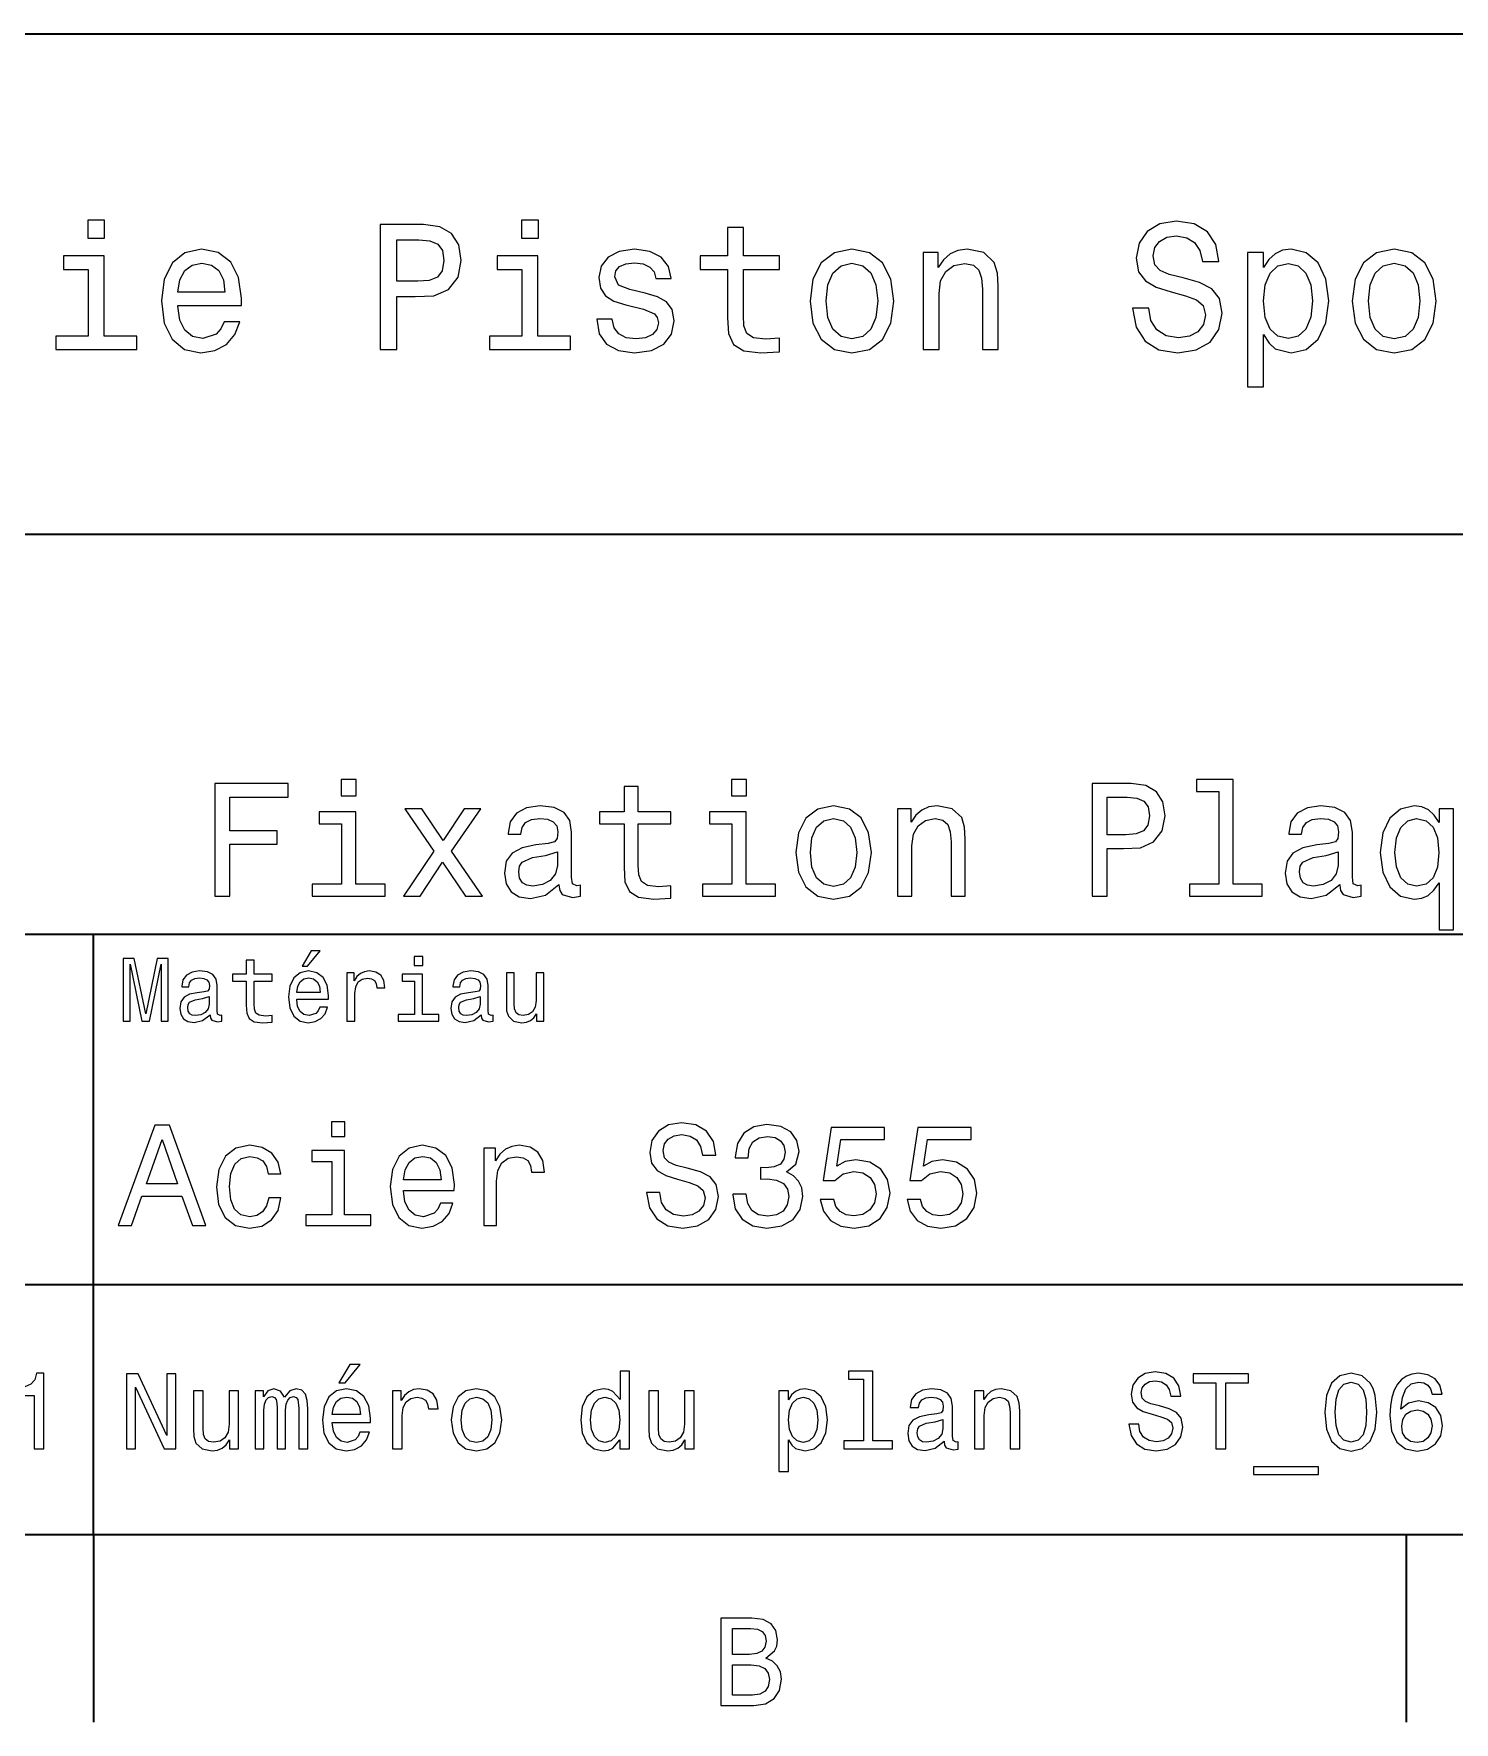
# Model space of a CAD drawing. Extents: x 0 to 420, y 0 to 297.
# Drawn here: x 312.6 to 369.4, y 2.5 to 70 of the extents above; entities that cross this region are included whole.
import ezdxf

# ---------------------------------------------------------------- set-up
doc = ezdxf.new("R2010")
doc.units = 0

msp = doc.modelspace()

# ---------------------------------------------------------------- linework, layer by layer
at = {"color": 7, "lineweight": 35}
for p, q in [((220, 70), (410, 70)), ((285, 50), (410, 50)), ((285, 34), (410, 34)), ((285, 20), (410, 20)), ((10, 10), (410, 10)), ((220, 10), (410, 10))]:
    msp.add_line(p, q, dxfattribs=at)
at = {"color": 7, "lineweight": 35, "ltscale": 0.35}
msp.add_line((315, 20), (315, 34), dxfattribs=at)
at = {"color": 7, "lineweight": 35, "ltscale": 0.25}
msp.add_line((315, 10), (315, 20), dxfattribs=at)
at = {"color": 7, "lineweight": 35, "ltscale": 0.1875}
for p, q in [((315, 10), (315, 2.5)), ((367.5, 10), (367.5, 2.5))]:
    msp.add_line(p, q, dxfattribs=at)
at = {"color": 7, "lineweight": 13}
for points in [[(315.439484, 62.554031), (314.76944, 62.554031), (314.76944, 61.833572), (315.439484, 61.833572)], [(326.462524, 57.381123), (327.125366, 57.381123), (327.125366, 59.492073), (327.860229, 59.492073), (328.602295, 59.528095), (329.193085, 59.780258), (329.574921, 60.270172), (329.70462, 60.940201), (329.60376, 61.559795), (329.315552, 62.013687), (328.840057, 62.287464), (328.19165, 62.381123), (326.462524, 62.381123)], [(332.788177, 62.554031), (332.118164, 62.554031), (332.118164, 61.833572), (332.788177, 61.833572)], [(340.353027, 60.579971), (340.353027, 58.64193), (340.39624, 58.015129), (340.597992, 57.582851), (341.001434, 57.330688), (341.685883, 57.244236), (342.43515, 57.280258), (342.43515, 57.827808), (341.887604, 57.78458), (341.390503, 57.842216), (341.123932, 58.022331), (341.008636, 58.324928), (340.98703, 58.75), (340.98703, 60.579971), (342.43515, 60.579971), (342.43515, 61.120316), (340.98703, 61.120316), (340.98703, 62.251438), (340.353027, 62.251438), (340.353027, 61.120316), (339.257935, 61.120316), (339.257935, 60.579971)], [(357.20462, 59.030979), (356.549011, 59.030979), (356.693085, 58.267288), (357.053314, 57.70533), (357.608063, 57.366714), (358.357361, 57.244236), (359.099426, 57.359509), (359.654175, 57.67651), (360.007202, 58.17363), (360.136902, 58.82925), (360.028809, 59.420029), (359.726227, 59.801872), (359.236328, 60.054031), (358.580688, 60.241352), (358.018738, 60.378242), (357.651306, 60.536743), (357.442383, 60.767288), (357.377533, 61.127522), (357.442383, 61.451729), (357.6297, 61.696686), (357.917877, 61.862389), (358.314117, 61.920029), (358.71759, 61.84798), (359.034576, 61.653458), (359.24353, 61.32925), (359.344391, 60.889767), (360, 60.889767), (360, 60.904179), (359.884735, 61.581409), (359.546112, 62.085732), (359.01297, 62.402737), (358.292511, 62.510807), (357.644104, 62.402737), (357.139771, 62.100143), (356.815552, 61.631844), (356.700287, 61.026657), (356.793945, 60.486309), (357.067719, 60.118874), (357.5, 59.873917), (358.09079, 59.6866), (358.674347, 59.520893), (359.113831, 59.362389), (359.380402, 59.131844), (359.47406, 58.757202), (359.387604, 58.375359), (359.164276, 58.087173), (358.825653, 57.907059), (358.386169, 57.849422), (357.896271, 57.928673), (357.521606, 58.159222), (357.283875, 58.533859)], [(328.011536, 61.76873), (328.443787, 61.725502), (328.760803, 61.588615), (328.94812, 61.336452), (329.01297, 60.940201), (328.940918, 60.522331), (328.746399, 60.270172), (328.414978, 60.140488), (327.96109, 60.104465), (327.125366, 60.104465), (327.125366, 61.76873)], [(315.417877, 57.914265), (315.417877, 61.120316), (313.789612, 61.120316), (313.789612, 60.579971), (314.783875, 60.579971), (314.783875, 57.914265), (313.48703, 57.914265), (313.48703, 57.381123), (316.729095, 57.381123), (316.729095, 57.914265)], [(318.371765, 59.131844), (320.907776, 59.131844), (320.914978, 59.427231), (320.799713, 60.255764), (320.482697, 60.875359), (319.978394, 61.25), (319.30835, 61.386887), (318.65274, 61.242794), (318.148407, 60.839336), (317.824219, 60.183716), (317.708923, 59.319164), (317.816986, 58.432995), (318.141205, 57.78458), (318.638336, 57.381123), (319.286743, 57.244236), (319.848694, 57.337894), (320.309784, 57.582851), (320.648407, 57.971901), (320.842926, 58.490631), (320.216125, 58.490631), (320.086456, 58.20245), (319.899139, 57.986309), (319.365997, 57.8134), (318.955322, 57.892651), (318.645538, 58.14481), (318.443787, 58.555473), (318.371765, 59.110229)], [(318.371765, 59.664986), (318.451019, 60.162102), (318.645538, 60.529537), (318.940918, 60.75288), (319.329956, 60.83213), (319.711823, 60.75288), (320.007202, 60.529537), (320.187317, 60.162102), (320.252167, 59.664986)], [(332.766571, 57.914265), (332.766571, 61.120316), (331.138336, 61.120316), (331.138336, 60.579971), (332.132568, 60.579971), (332.132568, 57.914265), (330.835724, 57.914265), (330.835724, 57.381123), (334.07782, 57.381123), (334.07782, 57.914265)], [(337.060516, 59.636166), (336.44812, 59.780258), (335.994232, 59.945965), (335.842926, 60.28458), (335.886169, 60.522331), (336.037476, 60.695244), (336.28241, 60.803314), (336.635437, 60.846542), (336.97406, 60.803314), (337.240631, 60.67363), (337.413544, 60.479107), (337.485596, 60.219738), (338.105194, 60.219738), (338.105194, 60.23415), (337.997131, 60.70245), (337.701721, 61.069885), (337.240631, 61.30043), (336.635437, 61.386887), (336.023041, 61.30043), (335.576355, 61.062679), (335.29538, 60.709652), (335.208923, 60.262966), (335.273773, 59.830688), (335.475494, 59.528095), (335.806915, 59.311958), (336.289612, 59.16066), (336.995667, 58.987751), (337.427948, 58.807636), (337.543213, 58.663544), (337.586456, 58.447407), (337.521606, 58.180836), (337.348694, 57.979107), (337.067719, 57.849422), (336.693085, 57.806194), (336.296814, 57.849422), (336.008636, 58.000721), (335.814117, 58.245674), (335.734863, 58.584293), (335.122467, 58.584293), (335.223328, 58.007923), (335.518738, 57.590057), (335.98703, 57.337894), (336.635437, 57.244236), (337.312683, 57.337894), (337.809814, 57.590057), (338.112396, 57.993515), (338.220459, 58.519451), (338.141205, 58.973343), (337.917877, 59.283138), (337.550415, 59.484871)], [(343.65274, 59.311958), (343.768005, 58.432995), (344.099426, 57.78458), (344.625366, 57.381123), (345.331421, 57.244236), (346.030273, 57.381123), (346.556213, 57.777374), (346.887604, 58.425793), (347.010101, 59.311958), (346.887604, 60.190922), (346.556213, 60.846542), (346.030273, 61.242794), (345.331421, 61.386887), (344.625366, 61.242794), (344.099426, 60.839336), (343.768005, 60.190922)], [(344.301147, 59.319164), (344.365997, 59.967579), (344.567719, 60.435879), (344.891937, 60.72406), (345.331421, 60.824928), (345.763702, 60.72406), (346.087891, 60.443081), (346.289612, 59.967579), (346.361664, 59.319164), (346.289612, 58.663544), (346.087891, 58.188038), (345.763702, 57.899853), (345.331421, 57.806194), (344.891937, 57.899853), (344.567719, 58.188038), (344.365997, 58.663544)], [(348.177246, 57.381123), (348.811249, 57.381123), (348.811249, 59.614552), (348.876099, 60.12608), (349.085022, 60.500717), (349.409241, 60.731266), (349.841492, 60.817722), (350.187317, 60.745674), (350.403473, 60.551151), (350.511536, 60.226944), (350.547546, 59.794666), (350.547546, 57.381123), (351.181549, 57.381123), (351.181549, 59.924351), (351.15274, 60.435879), (351.023071, 60.86095), (350.597992, 61.25), (349.93515, 61.386887), (349.567719, 61.336452), (349.257935, 61.199566), (348.991364, 60.969017), (348.78241, 60.659222), (348.78241, 61.25), (348.177246, 61.25)], [(361.786743, 60.652016), (361.786743, 61.25), (361.15274, 61.25), (361.15274, 55.882565), (361.786743, 55.882565), (361.786743, 57.971901), (362.010101, 57.633286), (362.262268, 57.409943), (362.896271, 57.244236), (363.501465, 57.381123), (363.976959, 57.791786), (364.286743, 58.440201), (364.402039, 59.319164), (364.286743, 60.190922), (363.976959, 60.839336), (363.501465, 61.242794), (362.896271, 61.386887), (362.550446, 61.343658), (362.255066, 61.206772), (362.002899, 60.976223)], [(362.788208, 57.8134), (362.363129, 57.907059), (362.053314, 58.195244), (361.858795, 58.663544), (361.793945, 59.319164), (361.858795, 59.967579), (362.053314, 60.435879), (362.363129, 60.716858), (362.788208, 60.817722), (363.177246, 60.716858), (363.48703, 60.428673), (363.68158, 59.960373), (363.753601, 59.319164), (363.68158, 58.67075), (363.48703, 58.195244), (363.177246, 57.907059)], [(365.338623, 59.311958), (365.453888, 58.432995), (365.785309, 57.78458), (366.311249, 57.381123), (367.017303, 57.244236), (367.716125, 57.381123), (368.242065, 57.777374), (368.573486, 58.425793), (368.695984, 59.311958), (368.573486, 60.190922), (368.242065, 60.846542), (367.716125, 61.242794), (367.017303, 61.386887), (366.311249, 61.242794), (365.785309, 60.839336), (365.453888, 60.190922)], [(365.98703, 59.319164), (366.05188, 59.967579), (366.253601, 60.435879), (366.57782, 60.72406), (367.017303, 60.824928), (367.449585, 60.72406), (367.773773, 60.443081), (367.975525, 59.967579), (368.047546, 59.319164), (367.975525, 58.663544), (367.773773, 58.188038), (367.449585, 57.899853), (367.017303, 57.806194), (366.57782, 57.899853), (366.253601, 58.188038), (366.05188, 58.663544)], [(319.846527, 35.530258), (320.449554, 35.530258), (320.449554, 37.598701), (322.342926, 37.598701), (322.342926, 38.136887), (320.449554, 38.136887), (320.449554, 39.485588), (322.777374, 39.485588), (322.777374, 40.030258), (319.846527, 40.030258)], [(325.500732, 40.185879), (324.897705, 40.185879), (324.897705, 39.537464), (325.500732, 39.537464)], [(336.212524, 38.409222), (336.212524, 36.664986), (336.251434, 36.100864), (336.432983, 35.711815), (336.796112, 35.484871), (337.412109, 35.407059), (338.086456, 35.43948), (338.086456, 35.932274), (337.593658, 35.893372), (337.14624, 35.945244), (336.906342, 36.107349), (336.802582, 36.379681), (336.783142, 36.762245), (336.783142, 38.409222), (338.086456, 38.409222), (338.086456, 38.895531), (336.783142, 38.895531), (336.783142, 39.913544), (336.212524, 39.913544), (336.212524, 38.895531), (335.226929, 38.895531), (335.226929, 38.409222)], [(341.114563, 40.185879), (340.511536, 40.185879), (340.511536, 39.537464), (341.114563, 39.537464)], [(354.938751, 35.530258), (355.535309, 35.530258), (355.535309, 37.430115), (356.196686, 37.430115), (356.864563, 37.462536), (357.39624, 37.68948), (357.739899, 38.130402), (357.856628, 38.733429), (357.765839, 39.291065), (357.50647, 39.699566), (357.078522, 39.945965), (356.494965, 40.030258), (354.938751, 40.030258)], [(360.002869, 39.706051), (360.002869, 36.010086), (358.829254, 36.010086), (358.829254, 35.530258), (361.740631, 35.530258), (361.740631, 36.010086), (360.573486, 36.010086), (360.573486, 40.185879), (359.108063, 40.185879), (359.108063, 39.706051)], [(356.332855, 39.479107), (356.721893, 39.440201), (357.007202, 39.317001), (357.175781, 39.090057), (357.234131, 38.733429), (357.169312, 38.357346), (356.994232, 38.130402), (356.695953, 38.013687), (356.287476, 37.981266), (355.535309, 37.981266), (355.535309, 39.479107)], [(325.481262, 36.010086), (325.481262, 38.895531), (324.015839, 38.895531), (324.015839, 38.409222), (324.910645, 38.409222), (324.910645, 36.010086), (323.7435, 36.010086), (323.7435, 35.530258), (326.661377, 35.530258), (326.661377, 36.010086)], [(328.055481, 35.530258), (328.950287, 36.885445), (329.871033, 35.530258), (330.55835, 35.530258), (329.313385, 37.326366), (330.48703, 39.012245), (329.825653, 39.012245), (328.976227, 37.747837), (328.126801, 39.012245), (327.452454, 39.012245), (328.606628, 37.319885), (327.387604, 35.530258)], [(333.612396, 35.98415), (333.612396, 35.964695), (333.644806, 35.744236), (333.742065, 35.588615), (334.150574, 35.465416), (334.468292, 35.517288), (334.468292, 35.958214), (334.332123, 35.938759), (334.150574, 36.023052), (334.118164, 36.282421), (334.118164, 38.085014), (334.040344, 38.545387), (333.813385, 38.869595), (333.417877, 39.064121), (332.860229, 39.135445), (332.315552, 39.057636), (331.913544, 38.837173), (331.660645, 38.493515), (331.576355, 38.039623), (331.576355, 38.000721), (332.088623, 38.000721), (332.134003, 38.273052), (332.276642, 38.467579), (332.510071, 38.584293), (332.840759, 38.629681), (333.158508, 38.59726), (333.385437, 38.5), (333.521606, 38.331409), (333.566986, 38.09798), (333.541077, 37.825645), (333.437317, 37.68948), (333.177948, 37.624638), (332.69165, 37.572765), (332.134003, 37.456051), (331.738464, 37.248558), (331.505035, 36.924351), (331.433716, 36.444523), (331.498566, 36.016571), (331.699554, 35.698845), (332.023773, 35.497837), (332.471191, 35.426514), (333.074219, 35.562679)], [(341.095093, 36.010086), (341.095093, 38.895531), (339.629669, 38.895531), (339.629669, 38.409222), (340.524506, 38.409222), (340.524506, 36.010086), (339.357361, 36.010086), (339.357361, 35.530258), (342.275208, 35.530258), (342.275208, 36.010086)], [(343.085724, 37.268009), (343.189484, 36.476944), (343.487762, 35.893372), (343.96109, 35.530258), (344.596527, 35.407059), (345.225494, 35.530258), (345.698853, 35.886887), (345.997131, 36.470459), (346.107361, 37.268009), (345.997131, 38.059078), (345.698853, 38.649136), (345.225494, 39.005764), (344.596527, 39.135445), (343.96109, 39.005764), (343.487762, 38.642651), (343.189484, 38.059078)], [(343.669312, 37.274494), (343.727661, 37.858067), (343.90921, 38.279537), (344.201019, 38.538902), (344.596527, 38.629681), (344.985596, 38.538902), (345.277374, 38.286022), (345.458923, 37.858067), (345.523773, 37.274494), (345.458923, 36.684437), (345.277374, 36.256481), (344.985596, 35.997116), (344.596527, 35.912823), (344.201019, 35.997116), (343.90921, 36.256481), (343.727661, 36.684437)], [(347.157776, 35.530258), (347.728394, 35.530258), (347.728394, 37.540344), (347.786743, 38.000721), (347.974792, 38.337894), (348.266571, 38.545387), (348.655609, 38.623199), (348.966858, 38.558357), (349.161377, 38.383286), (349.258636, 38.091499), (349.291077, 37.70245), (349.291077, 35.530258), (349.861664, 35.530258), (349.861664, 37.819164), (349.835724, 38.279537), (349.719025, 38.662102), (349.336456, 39.012245), (348.739899, 39.135445), (348.40921, 39.090057), (348.130402, 38.966858), (347.890472, 38.759365), (347.702454, 38.480545), (347.702454, 39.012245), (347.157776, 39.012245)], [(364.840057, 35.98415), (364.840057, 35.964695), (364.872467, 35.744236), (364.969727, 35.588615), (365.378235, 35.465416), (365.695953, 35.517288), (365.695953, 35.958214), (365.559784, 35.938759), (365.378235, 36.023052), (365.345825, 36.282421), (365.345825, 38.085014), (365.268005, 38.545387), (365.041077, 38.869595), (364.645538, 39.064121), (364.087891, 39.135445), (363.543213, 39.057636), (363.141205, 38.837173), (362.888306, 38.493515), (362.804016, 38.039623), (362.804016, 38.000721), (363.316284, 38.000721), (363.361664, 38.273052), (363.504333, 38.467579), (363.737732, 38.584293), (364.068451, 38.629681), (364.386169, 38.59726), (364.613098, 38.5), (364.749268, 38.331409), (364.794678, 38.09798), (364.768738, 37.825645), (364.664978, 37.68948), (364.405609, 37.624638), (363.919312, 37.572765), (363.361664, 37.456051), (362.966125, 37.248558), (362.732697, 36.924351), (362.661377, 36.444523), (362.726227, 36.016571), (362.927216, 35.698845), (363.251434, 35.497837), (363.698853, 35.426514), (364.30188, 35.562679)], [(368.814819, 38.474064), (368.613831, 38.76585), (368.386871, 38.973343), (368.121033, 39.090057), (367.816284, 39.135445), (367.265137, 39.005764), (366.837158, 38.642651), (366.55835, 38.059078), (366.46109, 37.274494), (366.55835, 36.483429), (366.837158, 35.899857), (367.265137, 35.530258), (367.816284, 35.407059), (368.121033, 35.445965), (368.380402, 35.556194), (368.60733, 35.757202), (368.814819, 36.061958), (368.814819, 34.181557), (369.385437, 34.181557), (369.385437, 39.012245), (368.814819, 39.012245)], [(367.044678, 37.274494), (367.103027, 37.851585), (367.284576, 38.273052), (367.556915, 38.532421), (367.913544, 38.623199), (368.289612, 38.532421), (368.574921, 38.279537), (368.7435, 37.858067), (368.80835, 37.274494), (368.7435, 36.684437), (368.574921, 36.262966), (368.289612, 36.003601), (367.913544, 35.919308), (367.556915, 36.003601), (367.284576, 36.262966), (367.103027, 36.690922)], [(333.547546, 36.749279), (333.469727, 36.412102), (333.262238, 36.152737), (332.951019, 35.98415), (332.568451, 35.925793), (332.322052, 35.958214), (332.146973, 36.061958), (332.036743, 36.243515), (332.004333, 36.496395), (332.030243, 36.723343), (332.134003, 36.885445), (332.548981, 37.067001), (333.074219, 37.14481), (333.547546, 37.30043)], [(364.775208, 36.749279), (364.697388, 36.412102), (364.489899, 36.152737), (364.17868, 35.98415), (363.796112, 35.925793), (363.549713, 35.958214), (363.374634, 36.061958), (363.264404, 36.243515), (363.231995, 36.496395), (363.257935, 36.723343), (363.361664, 36.885445), (363.776642, 37.067001), (364.30188, 37.14481), (364.775208, 37.30043)], [(323.341492, 32.728386), (323.554047, 32.728386), (324.054749, 33.340778), (323.701721, 33.340778)], [(328.161377, 33.117435), (327.826355, 33.117435), (327.826355, 32.757202), (328.161377, 32.757202)], [(316.183716, 30.530979), (316.46109, 30.530979), (316.46109, 32.80043), (316.929382, 30.530979), (317.239197, 30.530979), (317.703888, 32.80043), (317.703888, 30.530979), (317.984863, 30.530979), (317.984863, 33.030979), (317.54538, 33.030979), (317.08429, 30.826368), (316.626801, 33.030979), (316.183716, 33.030979)], [(319.656342, 30.78314), (319.656342, 30.772333), (319.674347, 30.649855), (319.728394, 30.5634), (319.955322, 30.494957), (320.131836, 30.523775), (320.131836, 30.768732), (320.056183, 30.757925), (319.955322, 30.804754), (319.937317, 30.948847), (319.937317, 31.950287), (319.894104, 32.206051), (319.768005, 32.386166), (319.548279, 32.494236), (319.238464, 32.533859), (318.935883, 32.490635), (318.712524, 32.368156), (318.572052, 32.177231), (318.525208, 31.925072), (318.525208, 31.903458), (318.809784, 31.903458), (318.835022, 32.054756), (318.914276, 32.162823), (319.043945, 32.227665), (319.227661, 32.25288), (319.404175, 32.234871), (319.530273, 32.180836), (319.605896, 32.087173), (319.631134, 31.957493), (319.61673, 31.806194), (319.559082, 31.730547), (319.414978, 31.694523), (319.144806, 31.665705), (318.835022, 31.600864), (318.615265, 31.48559), (318.485596, 31.305475), (318.445953, 31.038904), (318.481995, 30.801151), (318.593658, 30.62464), (318.773773, 30.512968), (319.022339, 30.473343), (319.357361, 30.54899)], [(321.100861, 32.130402), (321.100861, 31.161383), (321.122467, 30.847982), (321.223328, 30.631844), (321.425079, 30.505762), (321.767303, 30.462536), (322.141937, 30.480547), (322.141937, 30.754322), (321.868164, 30.732708), (321.619598, 30.761526), (321.486298, 30.851583), (321.42868, 31.002882), (321.417877, 31.215418), (321.417877, 32.130402), (322.141937, 32.130402), (322.141937, 32.400574), (321.417877, 32.400574), (321.417877, 32.966137), (321.100861, 32.966137), (321.100861, 32.400574), (320.553314, 32.400574), (320.553314, 32.130402)], [(323.121765, 31.40634), (324.389771, 31.40634), (324.393372, 31.554033), (324.335724, 31.9683), (324.177246, 32.278099), (323.925079, 32.465416), (323.590057, 32.533859), (323.262238, 32.461815), (323.010101, 32.260086), (322.847992, 31.932276), (322.790344, 31.5), (322.844391, 31.056915), (323.00647, 30.732708), (323.255035, 30.530979), (323.579254, 30.462536), (323.860229, 30.509365), (324.09079, 30.631844), (324.260101, 30.826368), (324.357361, 31.085733), (324.043945, 31.085733), (323.979095, 30.941643), (323.885437, 30.833572), (323.618866, 30.747118), (323.413544, 30.786743), (323.258636, 30.912823), (323.157776, 31.118155), (323.121765, 31.395533)], [(325.131836, 30.530979), (325.448853, 30.530979), (325.448853, 31.636887), (325.481262, 31.903458), (325.578522, 32.094379), (325.73703, 32.209652), (325.949554, 32.249279), (326.108063, 32.224064), (326.226959, 32.152016), (326.298981, 32.029537), (326.324219, 31.863832), (326.644806, 31.863832), (326.601593, 32.155621), (326.482697, 32.364552), (326.284576, 32.490635), (326.014404, 32.533859), (325.830688, 32.505043), (325.67218, 32.432995), (325.531708, 32.310516), (325.420044, 32.144814), (325.420044, 32.465416), (325.131836, 32.465416)], [(328.150574, 30.79755), (328.150574, 32.400574), (327.336456, 32.400574), (327.336456, 32.130402), (327.833588, 32.130402), (327.833588, 30.79755), (327.18515, 30.79755), (327.18515, 30.530979), (328.806183, 30.530979), (328.806183, 30.79755)], [(330.499268, 30.78314), (330.499268, 30.772333), (330.517303, 30.649855), (330.57132, 30.5634), (330.798279, 30.494957), (330.974792, 30.523775), (330.974792, 30.768732), (330.899139, 30.757925), (330.798279, 30.804754), (330.780273, 30.948847), (330.780273, 31.950287), (330.73703, 32.206051), (330.610962, 32.386166), (330.391205, 32.494236), (330.081421, 32.533859), (329.778809, 32.490635), (329.555481, 32.368156), (329.414978, 32.177231), (329.368164, 31.925072), (329.368164, 31.903458), (329.65274, 31.903458), (329.677948, 32.054756), (329.757202, 32.162823), (329.886902, 32.227665), (330.070618, 32.25288), (330.247131, 32.234871), (330.373199, 32.180836), (330.448853, 32.087173), (330.47406, 31.957493), (330.459656, 31.806194), (330.402008, 31.730547), (330.257935, 31.694523), (329.987762, 31.665705), (329.677948, 31.600864), (329.458221, 31.48559), (329.328522, 31.305475), (329.28891, 31.038904), (329.324921, 30.801151), (329.436584, 30.62464), (329.616699, 30.512968), (329.865265, 30.473343), (330.200287, 30.54899)], [(333.010071, 32.465416), (332.693085, 32.465416), (332.693085, 31.348703), (332.657074, 31.089336), (332.552582, 30.902016), (332.390503, 30.786743), (332.177948, 30.750719), (332.008636, 30.779539), (331.900574, 30.865993), (331.839325, 31.013687), (331.824921, 31.222622), (331.824921, 32.465416), (331.507935, 32.465416), (331.507935, 31.193804), (331.518738, 30.93804), (331.587189, 30.725504), (331.796112, 30.530979), (332.131134, 30.462536), (332.311249, 30.487751), (332.466125, 30.552593), (332.599426, 30.664265), (332.707489, 30.826368), (332.707489, 30.530979), (333.010071, 30.530979)], [(323.121765, 31.672911), (323.161377, 31.921469), (323.258636, 32.105186), (323.406342, 32.216858), (323.600861, 32.256485), (323.791779, 32.216858), (323.939484, 32.105186), (324.029541, 31.921469), (324.061951, 31.672911)], [(319.620331, 31.208212), (319.577087, 31.020893), (319.461823, 30.876801), (319.28891, 30.78314), (319.076355, 30.750719), (318.939484, 30.768732), (318.842224, 30.826368), (318.780975, 30.927233), (318.76297, 31.067722), (318.777374, 31.193804), (318.835022, 31.283861), (319.065552, 31.384726), (319.357361, 31.427954), (319.620331, 31.514408)], [(330.463257, 31.208212), (330.420044, 31.020893), (330.304749, 30.876801), (330.131836, 30.78314), (329.919312, 30.750719), (329.78241, 30.768732), (329.68515, 30.826368), (329.623932, 30.927233), (329.605896, 31.067722), (329.620331, 31.193804), (329.677948, 31.283861), (329.908508, 31.384726), (330.200287, 31.427954), (330.463257, 31.514408)], [(315.982697, 22.360231), (316.51297, 22.360231), (316.933716, 23.536024), (318.530273, 23.536024), (318.951019, 22.360231), (319.492798, 22.360231), (318.028809, 26.365995), (317.440918, 26.365995)], [(325.048981, 26.49856), (324.51297, 26.49856), (324.51297, 25.922192), (325.048981, 25.922192)], [(337.642639, 23.680117), (337.118164, 23.680117), (337.233429, 23.069164), (337.521606, 22.619596), (337.965424, 22.348703), (338.56485, 22.250721), (339.158508, 22.342941), (339.602295, 22.596542), (339.884735, 22.994238), (339.988464, 23.518732), (339.902008, 23.991356), (339.659943, 24.296831), (339.268005, 24.49856), (338.74353, 24.648417), (338.293945, 24.757925), (338, 24.884727), (337.832855, 25.069164), (337.780975, 25.357349), (337.832855, 25.616714), (337.982697, 25.812681), (338.213257, 25.945246), (338.530273, 25.991356), (338.853027, 25.933718), (339.106628, 25.778099), (339.273773, 25.518732), (339.354462, 25.167149), (339.878967, 25.167149), (339.878967, 25.178675), (339.786743, 25.720463), (339.515839, 26.12392), (339.089325, 26.377522), (338.51297, 26.463978), (337.994232, 26.377522), (337.59079, 26.135448), (337.331421, 25.760807), (337.239197, 25.276657), (337.314117, 24.844381), (337.533142, 24.550434), (337.878967, 24.354467), (338.351593, 24.204613), (338.818451, 24.072046), (339.170044, 23.945246), (339.383301, 23.760807), (339.458221, 23.461096), (339.389038, 23.155621), (339.210388, 22.925074), (338.939484, 22.780981), (338.587891, 22.734871), (338.195953, 22.798271), (337.89624, 22.98271), (337.706055, 23.282421)], [(340.570618, 23.616716), (340.570618, 23.57637), (340.662811, 23.023056), (340.933716, 22.60807), (341.360229, 22.342941), (341.925079, 22.244957), (342.524506, 22.342941), (342.97406, 22.596542), (343.262238, 23), (343.365997, 23.518732), (343.319885, 23.858791), (343.193085, 24.135448), (342.985596, 24.348703), (342.708923, 24.504324), (343.083557, 24.815563), (343.216125, 25.311239), (343.129669, 25.760807), (342.881836, 26.100864), (342.478394, 26.314121), (341.925079, 26.38905), (341.406342, 26.296831), (341.008636, 26.043228), (340.749268, 25.639771), (340.662811, 25.103746), (340.662811, 25.063402), (341.175781, 25.063402), (341.221893, 25.432278), (341.371765, 25.697407), (341.613831, 25.858791), (341.953888, 25.916428), (342.253601, 25.870317), (342.472626, 25.749281), (342.605194, 25.553314), (342.657043, 25.288185), (342.605194, 25.005764), (342.466858, 24.815563), (342.224792, 24.700289), (341.89624, 24.665707), (341.671478, 24.671471), (341.671478, 24.216139), (341.953888, 24.227667), (342.317017, 24.175793), (342.587891, 24.037464), (342.749268, 23.812681), (342.806915, 23.518732), (342.74353, 23.184439), (342.576355, 22.9366), (342.311249, 22.780981), (341.959656, 22.729107), (341.596527, 22.786745), (341.331421, 22.959656), (341.164276, 23.236313), (341.100861, 23.616716)], [(317.118164, 24.025938), (317.734863, 25.789627), (318.351593, 24.025938)], [(344.063385, 23.40346), (344.190186, 22.930836), (344.472626, 22.56196), (344.887604, 22.331413), (345.417877, 22.244957), (346, 22.348703), (346.455322, 22.631124), (346.7435, 23.080692), (346.853027, 23.657061), (346.755035, 24.193085), (346.478394, 24.613834), (346.046112, 24.884727), (345.48703, 24.98271), (345.054749, 24.913546), (344.720459, 24.723343), (344.881836, 25.801153), (346.634003, 25.801153), (346.634003, 26.273777), (344.495667, 26.273777), (344.17868, 24.152739), (344.639771, 24.152739), (344.97406, 24.423632), (345.400574, 24.521614), (345.76944, 24.458214), (346.05188, 24.273777), (346.23053, 23.991356), (346.293945, 23.628242), (346.23053, 23.265131), (346.046112, 22.98271), (345.763672, 22.804035), (345.400574, 22.740635), (345.095093, 22.780981), (344.858795, 22.913546), (344.685883, 23.121038), (344.599426, 23.40346)], [(347.533142, 23.40346), (347.659943, 22.930836), (347.942352, 22.56196), (348.357361, 22.331413), (348.887604, 22.244957), (349.469727, 22.348703), (349.925079, 22.631124), (350.213257, 23.080692), (350.322754, 23.657061), (350.224792, 24.193085), (349.94812, 24.613834), (349.515839, 24.884727), (348.956757, 24.98271), (348.524506, 24.913546), (348.190186, 24.723343), (348.351593, 25.801153), (350.10376, 25.801153), (350.10376, 26.273777), (347.965424, 26.273777), (347.648407, 24.152739), (348.109497, 24.152739), (348.443787, 24.423632), (348.8703, 24.521614), (349.239197, 24.458214), (349.521606, 24.273777), (349.700287, 23.991356), (349.763672, 23.628242), (349.700287, 23.265131), (349.515839, 22.98271), (349.233429, 22.804035), (348.8703, 22.740635), (348.56485, 22.780981), (348.328522, 22.913546), (348.155609, 23.121038), (348.069153, 23.40346)], [(321.982697, 24.429396), (322.484161, 24.429396), (322.380402, 24.890491), (322.132568, 25.253603), (321.746399, 25.478386), (321.244965, 25.564842), (320.69165, 25.449568), (320.270905, 25.126802), (320.005768, 24.602306), (319.913544, 23.899136), (320, 23.201731), (320.259369, 22.682999), (320.668579, 22.360231), (321.227661, 22.250721), (321.723328, 22.337177), (322.109497, 22.579252), (322.374634, 22.959656), (322.489899, 23.46686), (322.005768, 23.46686), (321.919312, 23.144093), (321.757935, 22.902018), (321.527374, 22.752163), (321.244965, 22.706053), (320.893372, 22.780981), (320.639771, 23.011528), (320.484161, 23.386168), (320.432281, 23.916428), (320.484161, 24.43516), (320.645538, 24.809799), (320.904907, 25.040346), (321.244965, 25.121038), (321.544678, 25.069164), (321.76944, 24.9366), (321.919312, 24.717581)], [(325.031708, 22.786745), (325.031708, 25.351585), (323.729095, 25.351585), (323.729095, 24.91931), (324.524506, 24.91931), (324.524506, 22.786745), (323.48703, 22.786745), (323.48703, 22.360231), (326.080688, 22.360231), (326.080688, 22.786745)], [(327.394806, 23.760807), (329.423645, 23.760807), (329.429382, 23.99712), (329.337189, 24.659943), (329.083588, 25.155621), (328.680115, 25.455332), (328.144104, 25.564842), (327.619598, 25.449568), (327.216125, 25.126802), (326.956787, 24.602306), (326.864563, 23.910664), (326.951019, 23.201731), (327.210388, 22.682999), (327.608063, 22.360231), (328.126801, 22.250721), (328.576355, 22.325649), (328.945251, 22.521614), (329.216125, 22.832853), (329.371765, 23.247839), (328.870331, 23.247839), (328.766571, 23.017292), (328.616699, 22.844381), (328.190216, 22.706053), (327.861664, 22.769453), (327.613831, 22.971182), (327.452454, 23.299713), (327.394806, 23.743517)], [(327.394806, 24.187321), (327.458221, 24.585014), (327.613831, 24.878963), (327.850159, 25.057638), (328.161377, 25.121038), (328.466858, 25.057638), (328.703156, 24.878963), (328.84726, 24.585014), (328.899139, 24.187321)], [(330.610962, 22.360231), (331.118164, 22.360231), (331.118164, 24.129684), (331.170044, 24.556196), (331.325653, 24.861671), (331.579254, 25.04611), (331.919312, 25.10951), (332.172913, 25.069164), (332.363098, 24.953892), (332.478394, 24.757925), (332.518738, 24.492796), (333.031708, 24.492796), (332.962524, 24.959656), (332.772339, 25.293949), (332.455322, 25.495678), (332.023041, 25.564842), (331.729095, 25.518732), (331.475494, 25.40346), (331.250732, 25.207493), (331.072052, 24.942364), (331.072052, 25.455332), (330.610962, 25.455332)], [(312.621033, 13.428675), (313.014404, 13.428675), (313.014404, 16.450289), (312.720459, 16.450289), (312.642639, 16.1866), (312.48703, 16.009367), (312.249268, 15.905621), (311.920746, 15.871038), (311.920746, 15.564121), (312.621033, 15.564121)], [(316.315552, 13.428675), (316.674347, 13.428675), (316.674347, 15.888329), (317.824219, 13.428675), (318.286743, 13.428675), (318.286743, 16.428675), (317.923645, 16.428675), (317.923645, 13.969021), (316.786743, 16.428675), (316.315552, 16.428675)], [(324.809814, 16.065563), (325.06485, 16.065563), (325.66571, 16.800432), (325.242065, 16.800432)], [(336.048981, 13.787464), (336.048981, 13.428675), (336.429382, 13.428675), (336.429382, 16.532421), (336.053314, 16.532421), (336.053314, 15.395534), (335.763702, 15.724064), (335.586456, 15.801874), (335.383301, 15.832133), (335.015839, 15.745678), (334.73056, 15.503603), (334.544678, 15.114553), (334.479828, 14.591499), (334.544678, 14.068444), (334.73056, 13.675073), (335.015839, 13.428675), (335.383301, 13.346542), (335.586456, 13.376801), (335.768005, 13.454611)], [(345.788177, 16.212536), (345.788177, 13.748559), (345.005768, 13.748559), (345.005768, 13.428675), (346.946686, 13.428675), (346.946686, 13.748559), (346.168579, 13.748559), (346.168579, 16.532421), (345.19165, 16.532421), (345.19165, 16.212536)], [(356.799713, 14.418589), (356.406342, 14.418589), (356.492798, 13.960375), (356.708923, 13.623199), (357.041779, 13.42003), (357.491333, 13.346542), (357.936584, 13.415707), (358.26944, 13.605908), (358.481262, 13.904179), (358.559082, 14.297551), (358.494232, 14.652018), (358.312683, 14.881124), (358.018738, 15.032421), (357.625366, 15.144814), (357.288177, 15.226946), (357.067719, 15.322046), (356.942352, 15.460375), (356.903442, 15.676514), (356.942352, 15.871038), (357.054749, 16.018013), (357.227661, 16.117435), (357.465424, 16.152018), (357.707489, 16.108789), (357.897675, 15.992075), (358.023041, 15.797551), (358.083557, 15.533862), (358.476929, 15.533862), (358.476929, 15.542507), (358.407776, 15.948848), (358.20459, 16.251442), (357.884705, 16.441643), (357.452454, 16.506485), (357.063385, 16.441643), (356.760803, 16.260086), (356.566284, 15.979107), (356.497101, 15.615994), (356.553314, 15.291787), (356.71756, 15.071326), (356.976929, 14.924352), (357.33139, 14.81196), (357.681549, 14.712537), (357.945251, 14.617435), (358.105194, 14.479107), (358.161377, 14.254323), (358.109497, 14.025216), (357.975494, 13.852305), (357.772339, 13.744237), (357.508636, 13.709655), (357.214691, 13.757205), (356.989899, 13.895534), (356.84726, 14.120317)], [(359.886169, 13.428675), (360.283844, 13.428675), (360.283844, 16.065563), (361.19165, 16.065563), (361.19165, 16.428675), (358.97406, 16.428675), (358.97406, 16.065563), (359.886169, 16.065563)], [(364.247833, 14.894093), (364.312683, 14.215418), (364.515839, 13.731268), (364.840057, 13.43732), (365.289612, 13.342219), (365.734863, 13.43732), (366.059082, 13.731268), (366.257904, 14.215418), (366.327087, 14.894093), (366.257904, 15.568444), (366.175781, 15.836456), (366.059082, 16.056917), (365.734863, 16.350864), (365.289612, 16.450289), (364.840057, 16.350864), (364.515839, 16.052593), (364.312683, 15.568444)], [(368.929382, 15.620317), (368.84726, 15.970462), (368.657043, 16.229828), (368.363098, 16.394093), (367.982697, 16.450289), (367.727661, 16.420029), (367.507202, 16.337896), (367.312683, 16.203892), (367.148407, 16.013689), (367.018738, 15.775937), (366.923615, 15.486312), (366.863098, 15.144814), (366.845825, 14.760087), (366.914978, 14.146254), (367.126801, 13.701009), (367.468292, 13.432998), (367.93515, 13.342219), (368.354462, 13.42003), (368.674347, 13.623199), (368.881836, 13.943084), (368.955322, 14.349424), (368.881836, 14.760087), (368.682983, 15.075649), (368.376068, 15.274496), (367.995667, 15.34366), (367.585022, 15.257205), (367.278076, 15.010807), (367.342926, 15.486312), (367.481262, 15.82781), (367.693085, 16.030981), (367.98703, 16.100145), (368.203156, 16.065563), (368.367432, 15.974785), (368.475494, 15.823487), (368.531708, 15.620317)], [(320.798279, 15.75), (320.417877, 15.75), (320.417877, 14.409943), (320.374634, 14.098703), (320.249268, 13.873919), (320.054749, 13.735591), (319.799713, 13.692364), (319.596527, 13.726946), (319.466858, 13.830692), (319.393372, 14.007925), (319.376068, 14.258646), (319.376068, 15.75), (318.995667, 15.75), (318.995667, 14.224064), (319.008636, 13.917148), (319.09079, 13.662104), (319.341492, 13.428675), (319.74353, 13.346542), (319.959656, 13.376801), (320.145538, 13.454611), (320.305481, 13.588617), (320.43515, 13.783141), (320.43515, 13.428675), (320.798279, 13.428675)], [(321.459656, 13.428675), (321.809784, 13.428675), (321.809784, 14.980548), (321.831421, 15.213978), (321.89624, 15.382565), (321.995667, 15.481989), (322.125366, 15.520894), (322.229095, 15.486312), (322.298279, 15.399857), (322.332855, 15.252882), (322.345825, 15.058358), (322.345825, 13.428675), (322.674347, 13.428675), (322.674347, 14.980548), (322.695953, 15.209655), (322.760803, 15.378242), (322.864563, 15.481989), (322.994232, 15.520894), (323.097992, 15.486312), (323.167145, 15.399857), (323.210388, 15.058358), (323.210388, 13.428675), (323.560516, 13.428675), (323.560516, 15.032421), (323.53891, 15.365274), (323.469727, 15.620317), (323.331421, 15.775937), (323.106628, 15.832133), (322.842926, 15.745678), (322.639771, 15.494957), (322.479828, 15.741355), (322.211823, 15.832133), (321.965424, 15.745678), (321.796844, 15.503603), (321.796844, 15.75), (321.459656, 15.75)], [(324.546112, 14.479107), (326.067719, 14.479107), (326.072052, 14.656341), (326.002869, 15.153459), (325.812683, 15.525217), (325.510101, 15.75), (325.108063, 15.832133), (324.714691, 15.745678), (324.412109, 15.503603), (324.21759, 15.110231), (324.148407, 14.591499), (324.213257, 14.059798), (324.407776, 13.67075), (324.706055, 13.428675), (325.095093, 13.346542), (325.432281, 13.402739), (325.708923, 13.549712), (325.912109, 13.783141), (326.028809, 14.09438), (325.65274, 14.09438), (325.574921, 13.92147), (325.462524, 13.791787), (325.142639, 13.688041), (324.89624, 13.735591), (324.710388, 13.886888), (324.589325, 14.133286), (324.546112, 14.466139)], [(326.958221, 13.428675), (327.338623, 13.428675), (327.338623, 14.755764), (327.377533, 15.075649), (327.494232, 15.304755), (327.684448, 15.443084), (327.939484, 15.490635), (328.129669, 15.460375), (328.272339, 15.373919), (328.358795, 15.226946), (328.389038, 15.028098), (328.773773, 15.028098), (328.721893, 15.378242), (328.579254, 15.628963), (328.341492, 15.78026), (328.017303, 15.832133), (327.796844, 15.797551), (327.606628, 15.711096), (327.438049, 15.564121), (327.304047, 15.365274), (327.304047, 15.75), (326.958221, 15.75)], [(329.305481, 14.587176), (329.374634, 14.059798), (329.573486, 13.67075), (329.889038, 13.428675), (330.312683, 13.346542), (330.731995, 13.428675), (331.047546, 13.666427), (331.246399, 14.055476), (331.319885, 14.587176), (331.246399, 15.114553), (331.047546, 15.507925), (330.731995, 15.745678), (330.312683, 15.832133), (329.889038, 15.745678), (329.573486, 15.503603), (329.374634, 15.114553)], [(339.014404, 15.75), (338.634003, 15.75), (338.634003, 14.409943), (338.59079, 14.098703), (338.465424, 13.873919), (338.270905, 13.735591), (338.015839, 13.692364), (337.812683, 13.726946), (337.682983, 13.830692), (337.609497, 14.007925), (337.592224, 14.258646), (337.592224, 15.75), (337.211823, 15.75), (337.211823, 14.224064), (337.224792, 13.917148), (337.306915, 13.662104), (337.557648, 13.428675), (337.959656, 13.346542), (338.175781, 13.376801), (338.361664, 13.454611), (338.521606, 13.588617), (338.651306, 13.783141), (338.651306, 13.428675), (339.014404, 13.428675)], [(342.788177, 15.391211), (342.788177, 15.75), (342.407776, 15.75), (342.407776, 12.529539), (342.788177, 12.529539), (342.788177, 13.783141), (342.92218, 13.579971), (343.073486, 13.445966), (343.453888, 13.346542), (343.817017, 13.428675), (344.102295, 13.675073), (344.288177, 14.064121), (344.357361, 14.591499), (344.288177, 15.114553), (344.102295, 15.503603), (343.817017, 15.745678), (343.453888, 15.832133), (343.246399, 15.806196), (343.069153, 15.724064), (342.917877, 15.585735)], [(349.01297, 13.731268), (349.01297, 13.7183), (349.034576, 13.571326), (349.099426, 13.46758), (349.371765, 13.385448), (349.583588, 13.42003), (349.583588, 13.713977), (349.492798, 13.701009), (349.371765, 13.757205), (349.350159, 13.930116), (349.350159, 15.131845), (349.298279, 15.438761), (349.146973, 15.6549), (348.883301, 15.784582), (348.511536, 15.832133), (348.148407, 15.78026), (347.880402, 15.633286), (347.711823, 15.404179), (347.65564, 15.101585), (347.65564, 15.075649), (347.997131, 15.075649), (348.027374, 15.257205), (348.122498, 15.386889), (348.278107, 15.464698), (348.498566, 15.494957), (348.710388, 15.473343), (348.861664, 15.408502), (348.952454, 15.29611), (348.982727, 15.140491), (348.965424, 14.958934), (348.896271, 14.868156), (348.723358, 14.824928), (348.399139, 14.790346), (348.027374, 14.712537), (347.763702, 14.574208), (347.608063, 14.358069), (347.560516, 14.038185), (347.60376, 13.752882), (347.737762, 13.541066), (347.953888, 13.407061), (348.252167, 13.35951), (348.654175, 13.450289)], [(350.236328, 13.428675), (350.61673, 13.428675), (350.61673, 14.768732), (350.65564, 15.075649), (350.780975, 15.300432), (350.975525, 15.438761), (351.234863, 15.490635), (351.442383, 15.447407), (351.572052, 15.330692), (351.636902, 15.136168), (351.658508, 14.876801), (351.658508, 13.428675), (352.03891, 13.428675), (352.03891, 14.954612), (352.021606, 15.261528), (351.943817, 15.516571), (351.688782, 15.75), (351.291077, 15.832133), (351.070618, 15.801874), (350.884735, 15.719741), (350.724792, 15.581412), (350.599426, 15.395534), (350.599426, 15.75), (350.236328, 15.75)], [(364.662811, 14.894093), (364.697388, 15.417148), (364.805481, 15.793228), (365, 16.013689), (365.289612, 16.091499), (365.574921, 16.013689), (365.76944, 15.793228), (365.877502, 15.417148), (365.912109, 14.894093), (365.877502, 14.366715), (365.76944, 13.990634), (365.574921, 13.770173), (365.289612, 13.696686), (365, 13.770173), (364.805481, 13.990634), (364.697388, 14.366715)], [(324.546112, 14.798992), (324.593658, 15.097262), (324.710388, 15.317724), (324.887604, 15.45173), (325.121033, 15.49928), (325.350159, 15.45173), (325.527374, 15.317724), (325.635437, 15.097262), (325.674347, 14.798992)], [(329.694519, 14.591499), (329.733429, 14.980548), (329.854462, 15.261528), (330.048981, 15.434439), (330.312683, 15.494957), (330.572052, 15.434439), (330.766571, 15.26585), (330.887604, 14.980548), (330.930847, 14.591499), (330.887604, 14.198127), (330.766571, 13.912825), (330.572052, 13.739914), (330.312683, 13.683718), (330.048981, 13.739914), (329.854462, 13.912825), (329.733429, 14.198127)], [(335.44812, 15.490635), (335.698853, 15.430116), (335.889038, 15.261528), (336.001434, 14.980548), (336.044678, 14.591499), (336.001434, 14.198127), (335.889038, 13.917148), (335.698853, 13.744237), (335.44812, 13.688041), (335.210388, 13.744237), (335.028809, 13.917148), (334.907776, 14.20245), (334.868866, 14.591499), (334.907776, 14.976225), (335.028809, 15.257205), (335.210388, 15.430116)], [(343.389038, 13.688041), (343.134003, 13.744237), (342.94812, 13.917148), (342.831421, 14.198127), (342.792511, 14.591499), (342.831421, 14.980548), (342.94812, 15.261528), (343.134003, 15.430116), (343.389038, 15.490635), (343.622498, 15.430116), (343.80835, 15.257205), (343.925079, 14.976225), (343.968292, 14.591499), (343.925079, 14.20245), (343.80835, 13.917148), (343.622498, 13.744237)], [(368.536011, 14.345101), (368.488464, 14.072767), (368.367432, 13.865274), (368.172913, 13.726946), (367.930817, 13.683718), (367.675781, 13.726946), (367.481262, 13.860951), (367.355896, 14.068444), (367.316986, 14.340778), (367.360229, 14.60879), (367.481262, 14.81196), (367.680115, 14.941643), (367.94812, 14.989194), (368.181549, 14.941643), (368.367432, 14.816283), (368.488464, 14.613112)], [(348.969757, 14.241355), (348.917877, 14.016571), (348.779541, 13.84366), (348.572052, 13.731268), (348.317017, 13.692364), (348.15274, 13.713977), (348.036041, 13.783141), (347.962555, 13.904179), (347.940918, 14.072767), (347.958221, 14.224064), (348.027374, 14.332133), (348.304047, 14.453171), (348.654175, 14.505044), (348.969757, 14.60879)], [(361.386169, 12.711096), (361.386169, 12.408502), (363.988464, 12.408502), (363.988464, 12.711096)], [(341.880402, 5.057997), (342.233429, 5.350504), (342.324219, 5.54719), (342.354462, 5.789265), (342.28891, 6.167507), (342.092224, 6.439841), (341.774506, 6.606268), (341.330688, 6.666787), (340.085022, 6.666787), (340.085022, 3.166787), (341.401306, 3.166787), (341.870331, 3.237392), (342.218292, 3.444164), (342.43515, 3.771974), (342.510803, 4.215778), (342.465424, 4.513329), (342.344391, 4.760447), (342.147705, 4.942003)], [(341.234863, 5.214337), (340.549011, 5.214337), (340.549011, 6.248199), (341.275208, 6.248199), (341.547546, 6.217939), (341.739197, 6.127161), (341.855194, 5.970821), (341.895538, 5.738832), (341.850159, 5.506845), (341.729126, 5.345461), (341.522339, 5.244596)], [(341.345825, 3.585375), (340.549011, 3.585375), (340.549011, 4.790706), (341.300446, 4.790706), (341.618164, 4.755404), (341.845093, 4.649496), (341.981262, 4.467939), (342.026672, 4.205691), (341.981262, 3.928314), (341.855194, 3.736671), (341.643372, 3.620677)]]:
    msp.add_lwpolyline(points, close=True, dxfattribs=at)

doc.saveas('drawing.dxf')
